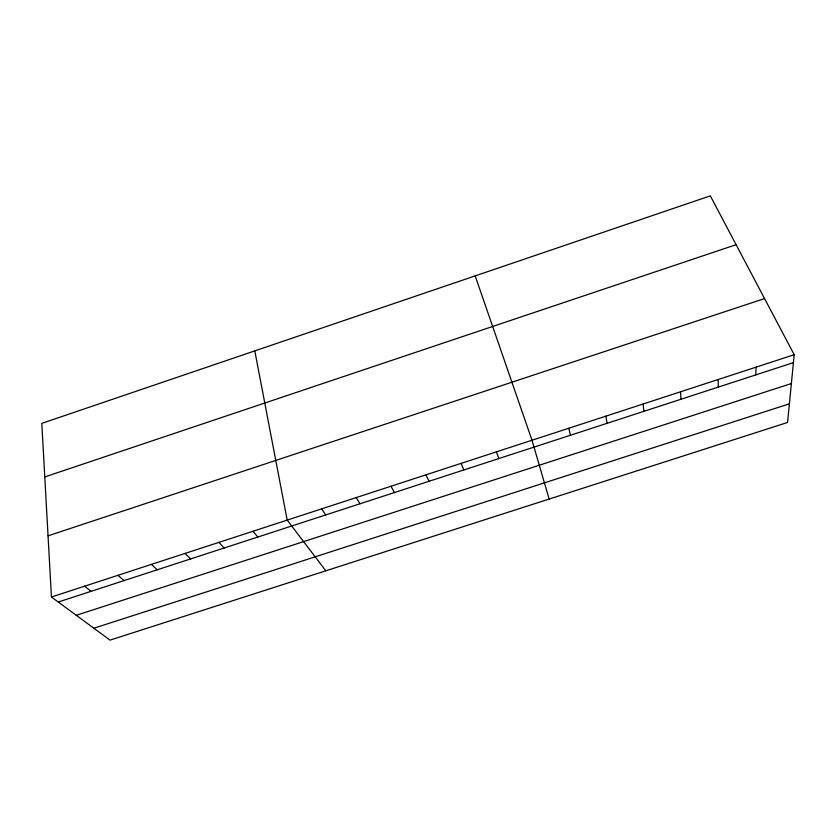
<?xml version="1.0" encoding="UTF-8"?>
<svg xmlns="http://www.w3.org/2000/svg" width="836" height="836" viewBox="0 0 836 836"><rect width="100%" height="100%" fill="white"/><g stroke="black" fill="none" stroke-linecap="round" stroke-linejoin="round"><path stroke-width="1.25" d="M755.734 374.904L756.099 367.15M794.2 354.715L787.564 422.462L110.018 640.136L51.445 597.008L41.8 423.371L710.328 195.864L794.2 354.715L51.445 597.008M44.778 476.938L736.108 244.687M48.049 535.845L764.553 298.567M58.259 602.024L793.427 362.636M76.275 615.296L791.378 383.525M93.851 628.233L789.383 403.83M84.593 586.193L91.082 591.334M117.907 575.325L124.083 580.592M151.41 564.394L157.252 569.786M185.09 553.411L190.598 558.929M218.938 542.365L224.121 548.008M252.984 531.268L257.822 537.036M325.831 570.8L287.197 520.096L254.802 350.88M321.609 508.873L325.758 514.913M356.199 497.598L360.002 503.763M390.976 486.249L394.425 492.561M425.942 474.848L429.035 481.285M461.096 463.374L463.834 469.957M496.448 451.848L498.82 458.567M475.172 275.89L531.989 440.248L549.168 499.05M568.814 428.241L570.434 435.242M605.849 416.161L607.082 423.309M643.093 404.007L643.929 411.312M680.546 391.791L680.985 399.242M718.208 379.502L718.249 387.11"/></g></svg>
